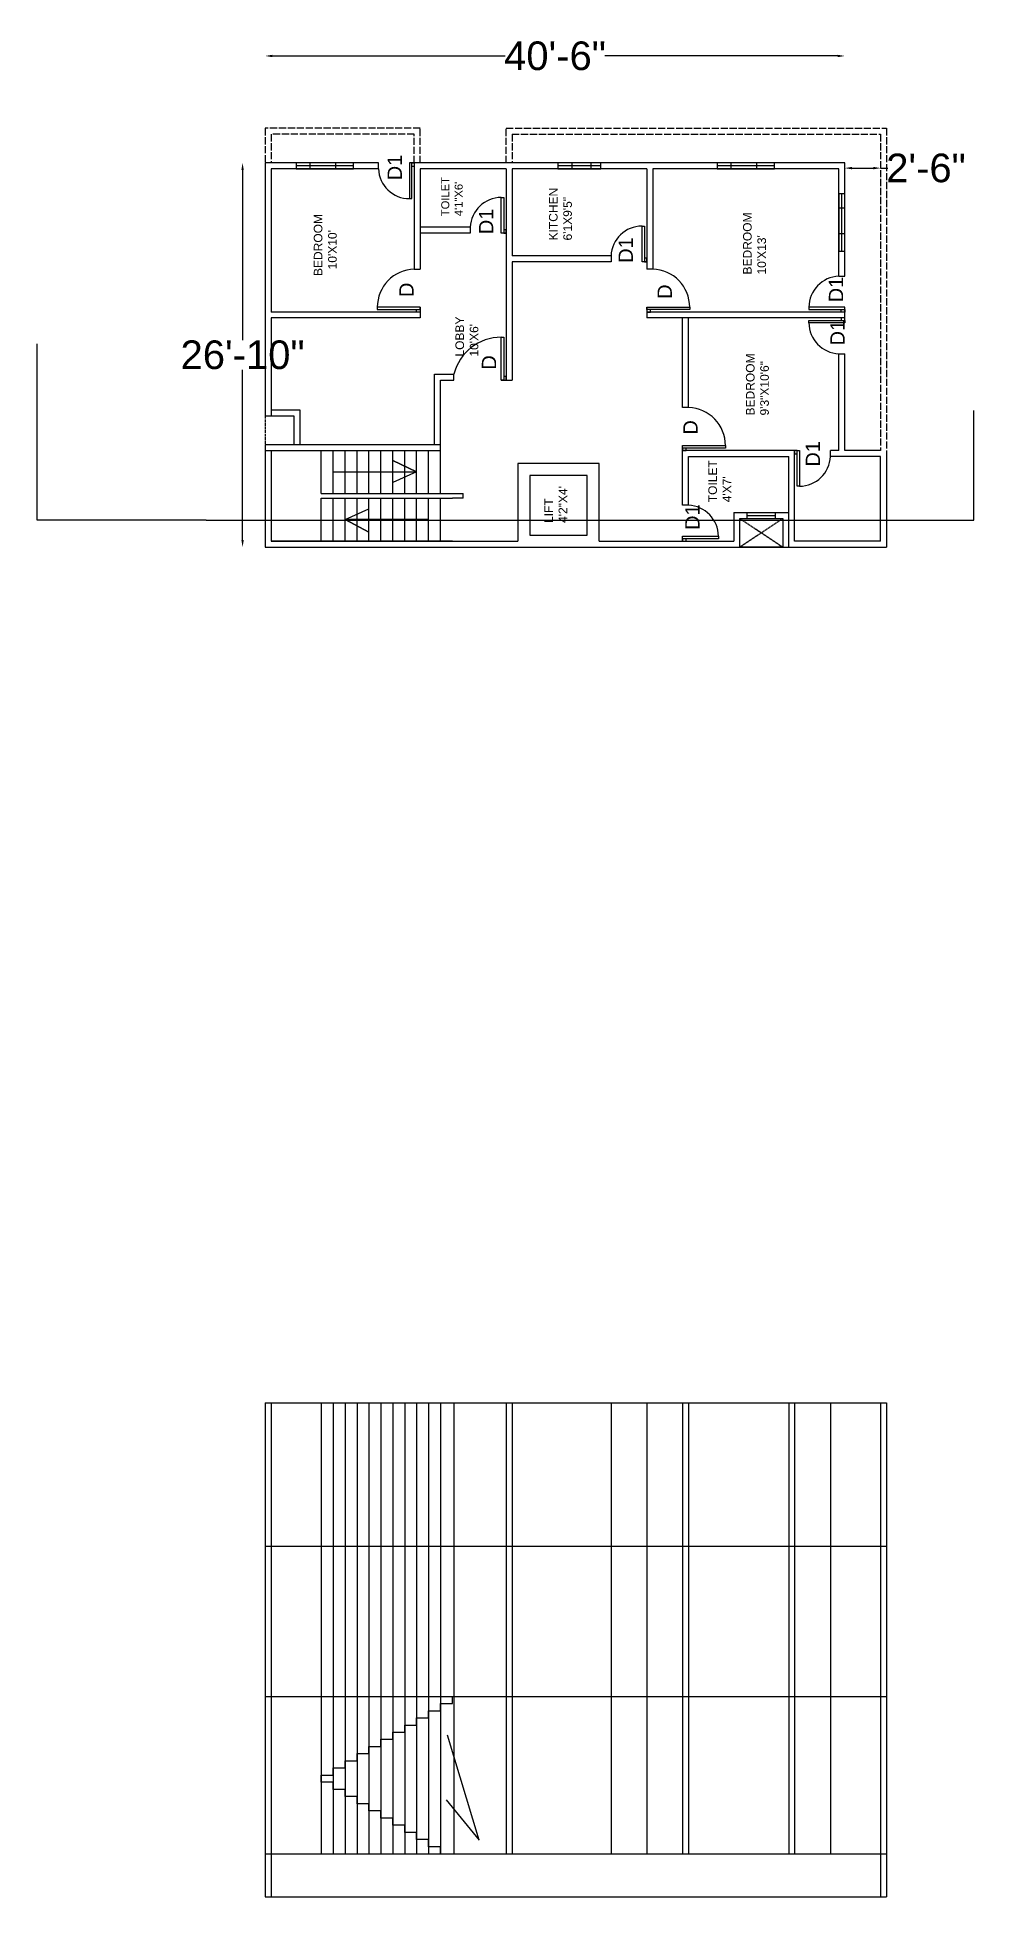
# Model space of a CAD drawing. Header units: inches. Extents: x 475 to 1260, y -799 to 760.
import ezdxf

# ---------------------------------------------------------------- set-up
doc = ezdxf.new("R2010")
doc.units = ezdxf.units.IN
doc.header["$MEASUREMENT"] = 0
doc.linetypes.add('ACAD_ISO02W100', pattern=[15, 12, -3])
for name, color, linetype in [('D1', 50, 'Continuous'), ('D2', 130, 'Continuous'), ('Naming', 151, 'Continuous'), ('V', 230, 'Continuous'), ('W', 30, 'Continuous'), ('W1', 20, 'Continuous')]:
    doc.layers.add(name, color=color, linetype=linetype)
doc.styles.get("Standard").update_dxf_attribs({"font": 'arial.ttf'})
doc.dimstyles.get("Standard").update_dxf_attribs({"dimtxt": 24, "dimasz": 6, "dimexe": 0.18, "dimexo": 0.0625, "dimgap": 0.09, "dimtad": 0, "dimtih": 1, "dimtoh": 1, "dimdec": 4, "dimdsep": 46, "dimlunit": 3, "dimtxsty": 'Standard', "dimcen": 6, "dimse1": 1, "dimse2": 1, "dimadec": 0, "dimazin": 0, "dimtfac": 1, "dimtdec": 4, "dimtofl": 0, "dimtmove": 0, "dimatfit": 3, "dimfxl": 1, "dimtolj": 1, "dimtzin": 0, "dimarcsym": 0})

# ---------------------------------------------------------------- blocks, each defined once
blk = doc.blocks.new('*D6')
at = {"color": 0, "lineweight": -2, "transparency": 16777216}
for p, q in [((1158.2, 650.2), (1176.2, 650.2)), ((1182.2, 650.2), (1188.2, 650.2))]:
    blk.add_line(p, q, dxfattribs=at)
at = {"color": 0, "transparency": 16777216}
for points in [[(1158.2, 651.2), (1158.2, 649.2), (1152.2, 650.2)], [(1176.2, 651.2), (1176.2, 649.2), (1182.2, 650.2)]]:
    blk.add_solid(points, dxfattribs=at)
at = {"layer": 'DEFPOINTS', "color": 0, "transparency": 16777216}
for p in [(1182.2, 678.6), (1152.2, 654.6), (1182.2, 650.2)]:
    blk.add_point(p, dxfattribs=at)
at = {"color": 0, "transparency": 16777216, "insert": (1220.3, 650.2), "char_height": 24, "attachment_point": 5}
blk.add_mtext('\\A1;2\'-6"', dxfattribs=at)
blk = doc.blocks.new('*D7')
at = {"color": 0, "lineweight": -2, "transparency": 16777216}
for p, q in [((647.2, 648.6), (647.2, 505.9)), ((647.2, 338.6), (647.2, 481.2))]:
    blk.add_line(p, q, dxfattribs=at)
at = {"color": 0, "transparency": 16777216}
for points in [[(646.2, 648.6), (648.2, 648.6), (647.2, 654.6)], [(646.2, 338.6), (648.2, 338.6), (647.2, 332.6)]]:
    blk.add_solid(points, dxfattribs=at)
at = {"layer": 'DEFPOINTS', "color": 0, "transparency": 16777216}
for p in [(666.2, 654.6), (647.2, 332.6), (666.2, 332.6)]:
    blk.add_point(p, dxfattribs=at)
at = {"color": 0, "transparency": 16777216, "insert": (647.2, 493.6), "char_height": 24, "attachment_point": 5}
blk.add_mtext('\\A1;26\'-10"', dxfattribs=at)
blk = doc.blocks.new('*D5')
at = {"color": 0, "lineweight": -2, "transparency": 16777216}
for p, q in [((672.2, 744.2), (867.4, 744.2)), ((1146.2, 744.2), (950.9, 744.2))]:
    blk.add_line(p, q, dxfattribs=at)
at = {"color": 0, "transparency": 16777216}
for points in [[(672.2, 745.2), (672.2, 743.2), (666.2, 744.2)], [(1146.2, 745.2), (1146.2, 743.2), (1152.2, 744.2)]]:
    blk.add_solid(points, dxfattribs=at)
at = {"layer": 'DEFPOINTS', "color": 0, "transparency": 16777216}
for p in [(1152.2, 744.2), (666.2, 654.6), (1152.2, 654.6)]:
    blk.add_point(p, dxfattribs=at)
at = {"color": 0, "transparency": 16777216, "insert": (909.2, 744.2), "char_height": 24, "attachment_point": 5}
blk.add_mtext('\\A1;40\'-6"', dxfattribs=at)

msp = doc.modelspace()

# ---------------------------------------------------------------- linework, layer by layer
at = {"linetype": 'ACAD_ISO02W100', "ltscale": 0.5}
for p, q in [((666.15408, 683.59287), (666.15408, 654.59287)), ((796.15408, 683.59287), (666.15408, 683.59287)), ((791.15408, 678.59287), (671.15408, 678.59287)), ((671.15408, 678.59287), (671.15408, 654.59287)), ((791.15408, 654.59287), (791.15408, 678.59287)), ((796.15408, 654.59287), (796.15408, 683.59287)), ((868.15408, 654.59287), (868.15408, 683.59287)), ((868.15408, 683.59287), (1187.15408, 683.59287)), ((873.15408, 678.59287), (873.15408, 654.59287)), ((873.15408, 678.59287), (1182.15408, 678.59287)), ((1182.15408, 678.59287), (1182.15408, 413.59287)), ((1187.15408, 683.59287), (1187.15408, 408.59287))]:
    msp.add_line(p, q, dxfattribs=at)
for p, q in [((761.15408, 654.59287), (666.15408, 654.59287)), ((666.15408, 654.59287), (666.15408, 442.59287)), ((761.15408, 649.59287), (671.15408, 649.59287)), ((671.15408, 649.59287), (671.15408, 529.59287)), ((761.15408, 649.59287), (761.15408, 654.59287)), ((1152.15408, 654.59287), (787.15408, 654.59287)), ((791.15408, 654.59287), (791.15408, 565.59287)), ((868.15408, 649.59287), (796.15408, 649.59287)), ((796.15408, 649.59287), (796.15408, 565.59287)), ((868.15408, 649.59287), (868.15408, 595.59287)), ((986.15408, 649.59287), (873.15408, 649.59287)), ((873.15408, 649.59287), (873.15408, 576.59287)), ((986.15408, 649.59287), (986.15408, 565.59287)), ((1147.15408, 649.59287), (991.15408, 649.59287)), ((991.15408, 649.59287), (991.15408, 565.59287)), ((1147.15408, 559.59287), (1147.15408, 649.59287)), ((1152.15408, 559.59287), (1152.15408, 654.59287)), ((838.15408, 600.59287), (796.15408, 600.59287)), ((838.15408, 595.59287), (796.15408, 595.59287)), ((838.15408, 600.59287), (838.15408, 595.59287)), ((868.15408, 595.59287), (864.15408, 595.59287)), ((868.15408, 595.59287), (868.15408, 472.46177)), ((791.15408, 565.59287), (796.15408, 565.59287)), ((956.15408, 576.59287), (873.15408, 576.59287)), ((956.15408, 571.59287), (873.15408, 571.59287)), ((873.15408, 571.59287), (873.15408, 475.59287)), ((956.15408, 576.59287), (956.15408, 571.59287)), ((986.15408, 571.59287), (982.15408, 571.59287)), ((991.15408, 565.59287), (986.15408, 565.59287)), ((1147.15408, 559.59287), (1152.15408, 559.59287)), ((796.15408, 533.59287), (796.15408, 524.59287)), ((986.15408, 533.59287), (986.15408, 524.59287)), ((1152.15408, 520.59287), (1152.15408, 533.59287)), ((796.15408, 529.59287), (671.15408, 529.59287)), ((796.15408, 524.59287), (671.15408, 524.59287)), ((671.15408, 524.59287), (671.15408, 442.59287)), ((1056.52097, 529.59287), (986.15408, 529.59287)), ((1152.15408, 529.59287), (986.15408, 529.59287)), ((1152.15408, 524.59287), (986.15408, 524.59287)), ((1016.15408, 449.59287), (1016.15408, 524.59287)), ((1021.15408, 449.59287), (1021.15408, 524.59287)), ((1147.15408, 413.59287), (1147.15408, 494.59287)), ((1147.15408, 494.59287), (1152.15408, 494.59287)), ((1152.15408, 413.59287), (1152.15408, 494.59287)), ((808.15408, 418.59287), (808.15408, 477.46177)), ((808.15408, 477.46177), (824.35233, 477.46177)), ((813.15408, 418.59287), (813.15408, 472.46177)), ((813.15408, 472.46177), (824.35233, 472.46177)), ((824.35233, 472.46177), (824.35233, 477.46177)), ((864.15408, 472.46177), (868.15408, 472.46177)), ((868.15408, 472.46177), (873.15408, 472.46177)), ((873.15408, 475.59287), (873.15408, 472.46177)), ((666.15408, 442.59287), (690.15408, 442.59287)), ((671.15408, 447.59287), (695.15408, 447.59287)), ((690.15408, 442.59287), (690.15408, 418.59287)), ((695.15408, 447.59287), (695.15408, 418.59287)), ((1021.15408, 449.59287), (1016.15408, 449.59287)), ((666.15408, 418.59287), (666.15408, 332.59287)), ((666.15408, 418.59287), (813.15408, 418.59287)), ((666.15408, 413.59287), (813.15408, 413.59287)), ((671.15408, 413.59287), (671.15408, 337.59287)), ((713.15408, 377.59287), (713.15408, 413.59287)), ((723.15408, 377.59287), (723.15408, 413.59287)), ((733.15408, 377.59287), (733.15408, 413.59287)), ((743.15408, 377.59287), (743.15408, 413.59287)), ((753.15408, 377.59287), (753.15408, 413.59287)), ((763.15408, 377.59287), (763.15408, 413.59287)), ((773.15408, 377.59287), (773.15408, 413.59287)), ((783.15408, 377.59287), (783.15408, 413.59287)), ((793.15408, 377.59287), (793.15408, 413.59287)), ((803.15408, 377.59287), (803.15408, 413.59287)), ((813.15408, 377.59287), (813.15408, 418.59287)), ((1016.15408, 367.59287), (1016.15408, 417.59287)), ((1110.15408, 413.59287), (1016.15408, 413.59287)), ((1021.15408, 367.59287), (1021.15408, 408.59287)), ((1021.15408, 408.59287), (1105.15408, 408.59287)), ((1021.15408, 408.59287), (1105.15408, 408.59287)), ((1105.15408, 332.59287), (1105.15408, 408.59287)), ((1110.15408, 337.59287), (1110.15408, 413.59287)), ((1147.15408, 413.59287), (1140.15408, 413.59287)), ((1140.15408, 408.59287), (1140.15408, 413.59287)), ((1182.15408, 408.59287), (1140.15408, 408.59287)), ((1182.15408, 413.59287), (1152.15408, 413.59287)), ((1182.15408, 337.59287), (1182.15408, 408.59287)), ((1187.15408, 408.59287), (1187.15408, 332.59287)), ((723.15408, 395.59287), (793.15408, 395.59287)), ((793.15408, 395.59287), (773.15408, 405.1563)), ((773.15408, 405.1563), (793.15408, 395.59287)), ((793.15408, 395.59287), (773.15408, 386.61665)), ((946.15408, 402.59287), (878.15408, 402.59287)), ((878.15408, 402.59287), (878.15408, 337.59287)), ((936.15408, 392.59287), (888.15408, 392.59287)), ((888.15408, 392.59287), (888.15408, 342.59287)), ((936.15408, 342.59287), (936.15408, 392.59287)), ((946.15408, 337.59287), (946.15408, 402.59287)), ((713.15408, 377.59287), (823.15408, 377.59287)), ((823.15408, 377.59287), (832.20652, 377.59287)), ((832.20652, 373.59287), (832.20652, 377.59287)), ((713.15408, 337.59287), (713.15408, 373.59287)), ((713.15408, 373.59287), (823.15408, 373.59287)), ((723.15408, 337.59287), (723.15408, 373.59287)), ((733.15408, 337.59287), (733.15408, 373.59287)), ((733.15408, 355.59287), (753.15408, 364.73985)), ((743.15408, 337.59287), (743.15408, 373.59287)), ((753.15408, 337.59287), (753.15408, 373.59287)), ((763.15408, 337.59287), (763.15408, 373.59287)), ((773.15408, 337.59287), (773.15408, 373.59287)), ((783.15408, 337.59287), (783.15408, 373.59287)), ((793.15408, 337.59287), (793.15408, 373.59287)), ((803.15408, 337.59287), (803.15408, 373.59287)), ((813.15408, 337.59287), (813.15408, 373.59287)), ((832.20652, 373.59287), (823.15408, 373.59287)), ((832.20652, 373.59287), (832.20652, 373.59287)), ((1021.15408, 367.59287), (1016.15408, 367.59287)), ((1059.15408, 361.59287), (1105.15408, 361.59287)), ((1059.15408, 361.59287), (1059.15408, 337.59287)), ((803.15408, 355.59287), (733.15408, 355.59287)), ((733.15408, 355.59287), (753.15408, 345.08782)), ((753.15408, 345.08782), (733.15408, 355.59287)), ((1064.15408, 356.59287), (1100.15408, 356.59287)), ((666.15408, 332.59287), (1187.15408, 332.59287)), ((671.15408, 337.59287), (878.15408, 337.59287)), ((823.15408, 337.59287), (671.15408, 337.59287)), ((888.15408, 342.59287), (936.15408, 342.59287)), ((946.15408, 337.59287), (1059.15408, 337.59287)), ((1016.15408, 337.59287), (1016.15408, 341.59287)), ((1182.15408, 337.59287), (1110.15408, 337.59287)), ((666.15408, -384.73057), (666.15408, -798.73057)), ((666.15408, -384.73057), (1187.15408, -384.73057)), ((671.15408, -384.73057), (671.15408, -798.73057)), ((713.15408, -384.73057), (713.15408, -762.73057)), ((723.15408, -384.73057), (723.15408, -762.73057)), ((733.15408, -384.73057), (733.15408, -762.73057)), ((743.15408, -384.73057), (743.15408, -762.73057)), ((753.15408, -384.73057), (753.15408, -762.73057)), ((763.15408, -384.73057), (763.15408, -762.73057)), ((773.15408, -384.73057), (773.15408, -762.73057)), ((783.15408, -384.73057), (783.15408, -762.73057)), ((793.15408, -384.73057), (793.15408, -762.73057)), ((803.15408, -384.73057), (803.15408, -762.73057)), ((813.15408, -384.73057), (813.15408, -762.73057)), ((824.35233, -384.73057), (824.35233, -762.73057)), ((868.15408, -384.73057), (868.15408, -762.73057)), ((873.15408, -384.73057), (873.15408, -762.73057)), ((956.15408, -384.73057), (956.15408, -762.73057)), ((986.15408, -384.73057), (986.15408, -762.73057)), ((1016.15408, -384.73057), (1016.15408, -762.73057)), ((1021.15408, -384.73057), (1021.15408, -762.73057)), ((1105.15408, -384.73057), (1105.15408, -762.73057)), ((1110.15408, -384.73057), (1110.15408, -762.73057)), ((1140.15408, -384.73057), (1140.15408, -762.73057)), ((1182.15408, -384.73057), (1182.15408, -798.73057)), ((1187.15408, -384.73057), (1187.15408, -798.73057)), ((666.15408, -504.73057), (1187.15408, -504.73057)), ((666.15408, -630.73057), (1187.15408, -630.73057)), ((845.71357, -751.15048), (819.13769, -663.33994)), ((817.92967, -717.35398), (845.71357, -751.15048)), ((666.15408, -762.73057), (1187.15408, -762.73057)), ((666.15408, -798.73057), (1187.15408, -798.73057))]:
    msp.add_line(p, q)
at = {"color": 240, "true_color": 0xed1f24}
for p, q in [((474.94436, 355.13805), (474.94436, 502.84026)), ((1260.40277, 355.13805), (1260.40277, 447.00807)), ((616.77237, 355.13805), (474.94436, 355.13805)), ((616.77237, 355.13805), (1260.40277, 355.13805))]:
    msp.add_line(p, q, dxfattribs=at)
at = {"linetype": 'ACAD_ISO02W100', "ltscale": 0.2}
msp.add_line((666.15408, 442.59287), (666.15408, 418.59287), dxfattribs=at)
at = {"linetype": 'ACAD_ISO02W100', "ltscale": 0.1}
for p, q in [((1064.15408, 356.59287), (1100.15408, 332.59287)), ((1064.15408, 332.59287), (1100.15408, 356.59287))]:
    msp.add_line(p, q, dxfattribs=at)
at = {"color": 1}
for p, q in [((813.15408, -642.73057), (813.15408, -636.73057)), ((813.15408, -636.73057), (823.15408, -636.73057)), ((823.15408, -636.73057), (823.15408, -630.73057)), ((823.15408, -630.73057), (833.15408, -630.73057)), ((793.15408, -654.73057), (793.15408, -648.73057)), ((793.15408, -648.73057), (803.15408, -648.73057)), ((803.15408, -648.73057), (803.15408, -642.73057)), ((803.15408, -642.73057), (813.15408, -642.73057)), ((763.15408, -672.73057), (763.15408, -666.73057)), ((763.15408, -666.73057), (773.15408, -666.73057)), ((773.15408, -666.73057), (773.15408, -660.73057)), ((773.15408, -660.73057), (783.15408, -660.73057)), ((783.15408, -660.73057), (783.15408, -654.73057)), ((783.15408, -654.73057), (793.15408, -654.73057)), ((733.15408, -690.73057), (733.15408, -684.73057)), ((733.15408, -684.73057), (743.15408, -684.73057)), ((743.15408, -684.73057), (743.15408, -678.73057)), ((743.15408, -678.73057), (753.15408, -678.73057)), ((753.15408, -678.73057), (753.15408, -672.73057)), ((753.15408, -672.73057), (763.15408, -672.73057)), ((713.15408, -702.73057), (713.15408, -696.73057)), ((713.15408, -696.73057), (723.15408, -696.73057)), ((723.15408, -696.73057), (723.15408, -690.73057)), ((723.15408, -690.73057), (733.15408, -690.73057)), ((723.15408, -702.73057), (713.15408, -702.73057)), ((723.15408, -708.73057), (723.15408, -702.73057)), ((733.15408, -708.73057), (723.15408, -708.73057)), ((733.15408, -714.73057), (733.15408, -708.73057)), ((743.15408, -714.73057), (733.15408, -714.73057)), ((743.15408, -720.73057), (743.15408, -714.73057)), ((753.15408, -720.73057), (743.15408, -720.73057)), ((753.15408, -726.73057), (753.15408, -720.73057)), ((763.15408, -726.73057), (753.15408, -726.73057)), ((763.15408, -732.73057), (763.15408, -726.73057)), ((773.15408, -732.73057), (763.15408, -732.73057)), ((773.15408, -738.73057), (773.15408, -732.73057)), ((783.15408, -738.73057), (773.15408, -738.73057)), ((783.15408, -744.73057), (783.15408, -738.73057)), ((793.15408, -744.73057), (783.15408, -744.73057)), ((793.15408, -750.73057), (793.15408, -744.73057)), ((803.15408, -750.73057), (793.15408, -750.73057)), ((803.15408, -756.73057), (803.15408, -750.73057)), ((813.15408, -756.73057), (803.15408, -756.73057)), ((813.15408, -762.73057), (813.15408, -756.73057))]:
    msp.add_line(p, q, dxfattribs=at)
msp.add_lwpolyline([(1100.15408, 356.59287), (1100.15408, 332.59287), (1064.15408, 332.59287), (1064.15408, 356.59287)])
at = {"layer": 'D1'}
for p, q in [((793.15408, 529.59287), (793.15408, 531.59287)), ((796.15408, 531.59287), (796.15408, 529.59287)), ((986.15408, 531.59287), (986.15408, 529.59287)), ((989.15408, 529.59287), (989.15408, 531.59287)), ((796.15408, 529.59287), (793.15408, 529.59287)), ((986.15408, 529.59287), (989.15408, 529.59287)), ((1016.15408, 415.59287), (1016.15408, 413.59287)), ((1016.15408, 413.59287), (1019.15408, 413.59287)), ((1019.15408, 413.59287), (1019.15408, 415.59287))]:
    msp.add_line(p, q, dxfattribs=at)
for points in [[(796.15408, 531.59287), (796.15408, 533.59287), (760.15408, 533.59287), (760.15408, 531.59287)], [(986.15408, 531.59287), (986.15408, 533.59287), (1022.15408, 533.59287), (1022.15408, 531.59287)], [(866.15408, 472.46177), (864.15408, 472.46177), (864.15408, 508.46177), (866.15408, 508.46177)], [(1016.15408, 415.59287), (1016.15408, 417.59287), (1052.15408, 417.59287), (1052.15408, 415.59287)]]:
    msp.add_lwpolyline(points, close=True, dxfattribs=at)
msp.add_lwpolyline([(866.15408, 472.46177), (868.15408, 472.46177), (868.15408, 475.46177), (866.15408, 475.46177)], dxfattribs=at)
for centre, radius, start, end in [((792.17021, 533.59287), 32.01613, 91.8187609, 180), ((990.13795, 533.59287), 32.01613, 0, 88.1812391), ((864.15408, 467.41049), 41.05128, 90, 165.8272097), ((1020.13795, 417.59287), 32.01613, 0, 88.1812391)]:
    msp.add_arc(centre, radius, start, end, dxfattribs=at)
at = {"layer": 'D2'}
for p, q in [((789.15408, 654.59287), (791.15408, 654.59287)), ((791.15408, 651.59287), (789.15408, 651.59287)), ((791.15408, 654.59287), (791.15408, 651.59287)), ((868.15408, 598.59287), (866.15408, 598.59287)), ((866.15408, 595.59287), (868.15408, 595.59287)), ((868.15408, 595.59287), (868.15408, 598.59287)), ((986.15408, 574.59287), (984.15408, 574.59287)), ((984.15408, 571.59287), (986.15408, 571.59287)), ((986.15408, 571.59287), (986.15408, 574.59287)), ((1149.15408, 529.59287), (1149.15408, 531.59287)), ((1152.15408, 531.59287), (1152.15408, 529.59287)), ((1152.15408, 529.59287), (1149.15408, 529.59287)), ((1152.15408, 524.59287), (1149.15408, 524.59287)), ((1149.15408, 524.59287), (1149.15408, 522.59287)), ((1152.15408, 522.59287), (1152.15408, 524.59287)), ((1112.15408, 413.59287), (1110.15408, 413.59287)), ((1110.15408, 413.59287), (1110.15408, 410.59287)), ((1110.15408, 410.59287), (1112.15408, 410.59287)), ((1016.15408, 339.59287), (1016.15408, 337.59287)), ((1016.15408, 337.59287), (1019.15408, 337.59287)), ((1019.15408, 337.59287), (1019.15408, 339.59287))]:
    msp.add_line(p, q, dxfattribs=at)
for points in [[(789.15408, 654.59287), (787.15408, 654.59287), (787.15408, 624.59287), (789.15408, 624.59287)], [(866.15408, 595.59287), (864.15408, 595.59287), (864.15408, 625.59287), (866.15408, 625.59287)], [(984.15408, 571.59287), (982.15408, 571.59287), (982.15408, 601.59287), (984.15408, 601.59287)], [(1152.15408, 531.59287), (1152.15408, 533.59287), (1122.15408, 533.59287), (1122.15408, 531.59287)], [(1152.15408, 522.59287), (1152.15408, 520.59287), (1122.15408, 520.59287), (1122.15408, 522.59287)], [(1112.15408, 413.59287), (1114.15408, 413.59287), (1114.15408, 383.59287), (1112.15408, 383.59287)], [(1016.15408, 339.59287), (1016.15408, 341.59287), (1046.15408, 341.59287), (1046.15408, 339.59287)]]:
    msp.add_lwpolyline(points, close=True, dxfattribs=at)
for centre, start, end in [((787.15408, 650.61287), 182.24660543, 270), ((864.15408, 599.57287), 90, 177.75339457), ((982.15408, 575.57287), 90, 177.75339457), ((1148.17408, 533.59287), 92.24660543, 180), ((1148.17408, 520.59287), 180, 267.75339457), ((1114.15408, 409.61287), 270, 357.75339457), ((1020.13408, 341.59287), 0, 87.75339457)]:
    msp.add_arc(centre, 26.02, start, end, dxfattribs=at)
at = {"layer": 'V'}
for p, q in [((1070.15408, 361.59287), (1094.15408, 361.59287)), ((1070.15408, 359.09287), (1094.15408, 359.09287))]:
    msp.add_line(p, q, dxfattribs=at)
msp.add_lwpolyline([(1070.15408, 361.59287), (1070.15408, 356.59287), (1094.15408, 356.59287), (1094.15408, 361.59287)], dxfattribs=at)
at = {"layer": 'W'}
for p, q in [((740.15408, 654.59287), (692.15408, 654.59287)), ((740.15408, 652.09287), (692.15408, 652.09287)), ((703.79104, 649.59287), (703.79104, 654.59287)), ((725.40094, 649.59287), (725.40094, 654.59287)), ((1093.15408, 654.59287), (1045.15408, 654.59287)), ((1093.15408, 652.09287), (1045.15408, 652.09287)), ((1056.79104, 649.59287), (1056.79104, 654.59287)), ((1078.40094, 649.59287), (1078.40094, 654.59287)), ((1149.65408, 580.59287), (1149.65408, 628.59287)), ((1152.15408, 580.59287), (1152.15408, 628.59287)), ((1147.15408, 616.95591), (1152.15408, 616.95591)), ((1147.15408, 595.34601), (1152.15408, 595.34601))]:
    msp.add_line(p, q, dxfattribs=at)
for points in [[(692.15408, 654.59287), (692.15408, 649.59287), (740.15408, 649.59287), (740.15408, 654.59287)], [(1045.15408, 654.59287), (1045.15408, 649.59287), (1093.15408, 649.59287), (1093.15408, 654.59287)], [(1152.15408, 628.59287), (1147.15408, 628.59287), (1147.15408, 580.59287), (1152.15408, 580.59287)]]:
    msp.add_lwpolyline(points, dxfattribs=at)
at = {"layer": 'W1'}
for p, q in [((947.65408, 654.59287), (911.65408, 654.59287)), ((947.65408, 652.09287), (911.65408, 652.09287)), ((923.18419, 654.59287), (923.18419, 649.59287)), ((939.42663, 649.59287), (939.42663, 654.59287))]:
    msp.add_line(p, q, dxfattribs=at)
msp.add_lwpolyline([(911.65408, 654.59287), (911.65408, 649.59287), (947.65408, 649.59287), (947.65408, 654.59287)], dxfattribs=at)

# ---------------------------------------------------------------- texts
at = {"layer": 'D1', "char_height": 12, "attachment_point": 1, "rotation": 90}
for insert in [(778.637, 542.11194), (995.18248, 540.59327), (847.80499, 481.25572), (1016.77546, 426.82778)]:
    msp.add_mtext_dynamic_manual_height_columns('D', width=956.3872671, gutter_width=60, heights=[0], dxfattribs=dict(at, insert=insert))
at = {"layer": 'D2', "char_height": 12, "attachment_point": 1, "rotation": 90}
for insert in [(768.78405, 639.98242), (845.40839, 594.81041), (962.48218, 570.8156), (1138.7992, 537.70917), (1140.07716, 501.57733), (1119.3894, 399.97985), (1018.38048, 346.92085)]:
    msp.add_mtext_dynamic_manual_height_columns('D1', width=956.3872671, gutter_width=60, heights=[0], dxfattribs=dict(at, insert=insert))
at = {"layer": 'Naming', "attachment_point": 1, "rotation": 90}
for s, width, gutter_width, insert, char_height in [('TOILET\\P4\'1"X6\'', 535.5768696, 33.6, (813.81032, 609.9181), 6.72), ('KITCHEN\\P6\'1X9\'5"', 573.8323603, 36, (904.1372, 589.54061), 7.2), ("BEDROOM\\P  10'X10'", 573.8323603, 36, (706.92415, 559.74848), 7.2), ("BEDROOM\\P10'X13'", 573.8323603, 36, (1066.90357, 561.0401), 7.2), ("LOBBY\\P10'X6'", 573.8323603, 36, (825.69603, 492.25229), 7.2), ('BEDROOM\\P9\'3"X10\'6"', 573.8323603, 36, (1069.29393, 442.86053), 7.2), ("TOILET\\P4'X7'", 573.8323603, 36, (1037.74115, 370.13464), 7.2), ('LIFT\\P4\'2"X4\'', 573.8323603, 36, (900.19967, 352.78441), 7.2)]:
    msp.add_mtext_dynamic_manual_height_columns(s, width=width, gutter_width=gutter_width, heights=[0], dxfattribs=dict(at, insert=insert, char_height=char_height))

# ---------------------------------------------------------------- dimensions: what is measured, and where the dimension line sits
for base, p1, p2, angle, picture, middle in [((1152.15408, 744.18079), (666.15408, 654.59287), (1152.15408, 654.59287), 180, '*D5', (909.15408, 744.18079)), ((1182.15408, 650.18708), (1152.15408, 654.59287), (1182.15408, 678.59287), 180, '*D6', (1220.34777, 650.18708)), ((647.2472, 332.59287), (666.15408, 654.59287), (666.15408, 332.59287), 90, '*D7', (647.2472, 493.59287))]:
    dim = msp.add_linear_dim(base=base, p1=p1, p2=p2, angle=angle, dimstyle='Standard')
    dim.commit()
    dim.dimension.update_dxf_attribs({"geometry": picture, "text_midpoint": middle})

doc.saveas('drawing.dxf')
